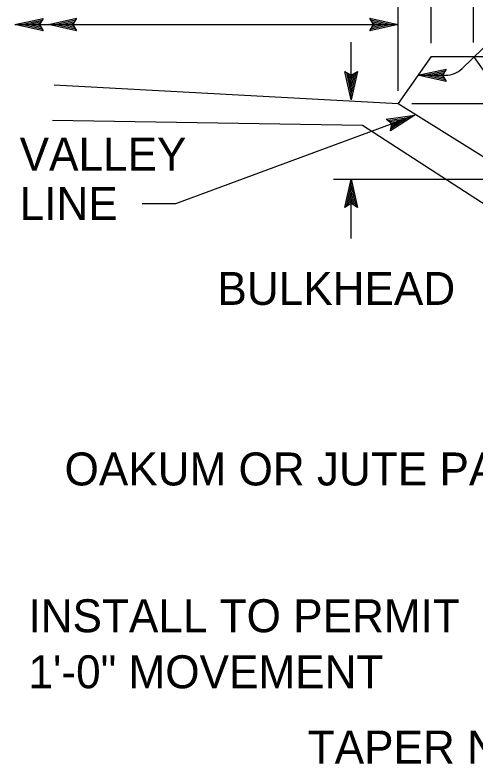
# Model space of a CAD drawing. Extents: x -894 to 866, y -472 to 714.
# Drawn here: x -390.1 to -292.5, y -31.6 to 127.5 of the extents above; entities that cross this region are included whole.
import ezdxf

# ---------------------------------------------------------------- set-up
doc = ezdxf.new("R2010")
doc.units = 0
for name, color, linetype in [('56 Stage 3 Anno', 7, 'Continuous'), ('57 Undefined', 7, 'Continuous'), ('60 Nongeo Data', 7, 'Continuous')]:
    doc.layers.add(name, color=color, linetype=linetype)

msp = doc.modelspace()

# ---------------------------------------------------------------- linework, layer by layer
at = {"layer": '56 Stage 3 Anno'}
for p, q in [((-301.78, 121.48), (-301.78, 153.55)), ((-292.78, 121.59), (-292.78, 153.55)), ((-308.78, 111.36), (-308.78, 146.05)), ((-390.09, 125.42), (-384.09, 126.75)), ((-388.7, 125.43), (-384.32, 126.39)), ((-387.32, 125.42), (-384.5, 126.05)), ((-384.09, 126.75), (-384.89, 125.42)), ((-384.09, 126.75), (-384.09, 126.75)), ((-383.01, 125.43), (-377.01, 126.76)), ((-381.62, 125.43), (-377.24, 126.4)), ((-380.24, 125.43), (-377.42, 126.06)), ((-378.86, 125.43), (-377.65, 125.7)), ((-377.01, 126.76), (-377.81, 125.43)), ((-377.01, 126.76), (-377.01, 126.76)), ((-313.98, 125.42), (-314.78, 126.76)), ((-314.78, 126.76), (-314.78, 126.76)), ((-314.78, 126.76), (-308.78, 125.42)), ((-314.56, 126.41), (-310.16, 125.42)), ((-314.33, 126.05), (-311.54, 125.43)), ((-314.16, 125.7), (-312.93, 125.43)), ((-390.09, 125.42), (-308.78, 125.42)), ((-384.09, 124.08), (-390.09, 125.42)), ((-390.09, 125.42), (-390.09, 125.42)), ((-384.3, 124.44), (-388.71, 125.42)), ((-384.54, 124.8), (-387.32, 125.42)), ((-385.94, 125.42), (-384.73, 125.69)), ((-384.71, 125.15), (-385.94, 125.42)), ((-384.89, 125.42), (-384.09, 124.08)), ((-377.01, 124.09), (-383.01, 125.43)), ((-383.01, 125.43), (-383.01, 125.43)), ((-377.22, 124.45), (-381.63, 125.43)), ((-377.46, 124.81), (-380.24, 125.43)), ((-377.63, 125.15), (-378.86, 125.43)), ((-377.81, 125.43), (-377.01, 124.09)), ((-308.78, 125.42), (-314.78, 124.09)), ((-314.78, 124.09), (-313.98, 125.42)), ((-310.17, 125.42), (-314.55, 124.45)), ((-311.54, 125.43), (-314.37, 124.8)), ((-312.93, 125.43), (-314.13, 125.16)), ((-308.78, 125.42), (-308.78, 125.42)), ((-286.07, 124.94), (-295.22, 116.06)), ((-384.09, 124.08), (-384.09, 124.08)), ((-377.01, 124.09), (-377.01, 124.09)), ((-314.78, 124.09), (-314.78, 124.09)), ((-318.73, 109.47), (-318.73, 121.66)), ((-318.73, 109.47), (-320.06, 115.47)), ((-320.06, 115.47), (-320.06, 115.47)), ((-320.06, 115.47), (-318.73, 114.67)), ((-318.74, 110.86), (-319.7, 115.24)), ((-318.73, 112.24), (-319.36, 115.06)), ((-318.73, 113.62), (-319, 114.83)), ((-318.73, 114.67), (-317.39, 115.47)), ((-317.39, 115.47), (-318.73, 109.47)), ((-317.75, 115.26), (-318.73, 110.85)), ((-318.11, 115.02), (-318.73, 112.24)), ((-318.45, 114.85), (-318.73, 113.62)), ((-317.39, 115.47), (-317.39, 115.47)), ((-304.57, 114.65), (-298.57, 115.98)), ((-304.57, 114.65), (-298.7, 114.65)), ((-298.57, 113.31), (-304.57, 114.65)), ((-304.57, 114.65), (-304.57, 114.65)), ((-298.79, 113.67), (-303.19, 114.65)), ((-303.18, 114.65), (-298.8, 115.62)), ((-301.81, 114.65), (-298.98, 115.27)), ((-299.02, 114.03), (-301.81, 114.65)), ((-300.43, 114.65), (-299.22, 114.91)), ((-299.2, 114.37), (-300.43, 114.65)), ((-298.57, 115.98), (-299.37, 114.65)), ((-299.37, 114.65), (-298.57, 113.31)), ((-298.57, 115.98), (-298.57, 115.98)), ((-298.57, 113.31), (-298.57, 113.31)), ((-318.73, 109.47), (-318.73, 109.47)), ((-305.85, 108.63), (-189.39, 108.63)), ((-355.92, 87.42), (-305.25, 106.16)), ((-311.34, 105.34), (-305.25, 106.16)), ((-310.12, 104.36), (-311.34, 105.34)), ((-311.34, 105.34), (-311.34, 105.34)), ((-311.01, 105.08), (-306.54, 105.68)), ((-310.67, 104.82), (-307.84, 105.21)), ((-305.25, 106.16), (-310.41, 102.83)), ((-306.55, 105.68), (-310.32, 103.25)), ((-307.84, 105.21), (-310.27, 103.64)), ((-305.25, 106.16), (-305.25, 106.16)), ((-310.41, 102.83), (-310.12, 104.36)), ((-310.38, 104.56), (-309.13, 104.73)), ((-309.13, 104.73), (-310.17, 104.06)), ((-310.41, 102.83), (-310.41, 102.83)), ((-322.48, 92.6), (-242.37, 92.6)), ((-320.07, 86.6), (-318.73, 92.6)), ((-318.73, 80.02), (-318.73, 92.6)), ((-318.73, 92.6), (-318.73, 92.6)), ((-318.73, 92.6), (-317.4, 86.6)), ((-319.72, 86.81), (-318.73, 91.22)), ((-318.73, 91.21), (-317.76, 86.83)), ((-319.36, 87.05), (-318.73, 89.83)), ((-318.73, 89.83), (-318.11, 87.01)), ((-319.01, 87.22), (-318.73, 88.45)), ((-318.73, 88.45), (-318.47, 87.24)), ((-363.08, 87.42), (-355.92, 87.42)), ((-318.73, 87.4), (-320.07, 86.6)), ((-320.07, 86.6), (-320.07, 86.6)), ((-317.4, 86.6), (-318.73, 87.4)), ((-317.4, 86.6), (-317.4, 86.6))]:
    msp.add_line(p, q, dxfattribs=at)
msp.add_arc((-298.7, 119.65), 5, 270, 314.1524, dxfattribs=at)
at = {"layer": '60 Nongeo Data'}
for p, q in [((-301.78, 118.63), (-308.78, 108.63)), ((-301.78, 118.63), (-255.78, 118.63)), ((-301.78, 118.63), (-292.78, 118.63)), ((-292.78, 118.63), (-285.78, 108.63)), ((-381.78, 112.63), (-308.78, 108.63)), ((-308.78, 108.63), (-180, 28.16)), ((-382.1, 105.12), (-316.31, 104.03)), ((-316.31, 104.03), (-283.28, 82.58))]:
    msp.add_line(p, q, dxfattribs=at)

# ---------------------------------------------------------------- texts
at = {"layer": '57 Undefined'}
for s, p in [('VALLEY', (-389.1, 94.42)), ('LINE', (-389.1, 83.92)), ('BULKHEAD', (-347.13, 65.88)), ('OAKUM OR JUTE PACKING', (-379.57, 27.53)), ('INSTALL TO PERMIT', (-387.23, -3.65)), ('1\'-0" MOVEMENT', (-387.23, -15.55)), ('TAPER NOT CORRUGATED', (-327.96, -31.54))]:
    msp.add_text(s, height=7, dxfattribs=at).set_placement(p)

doc.saveas('drawing.dxf')
